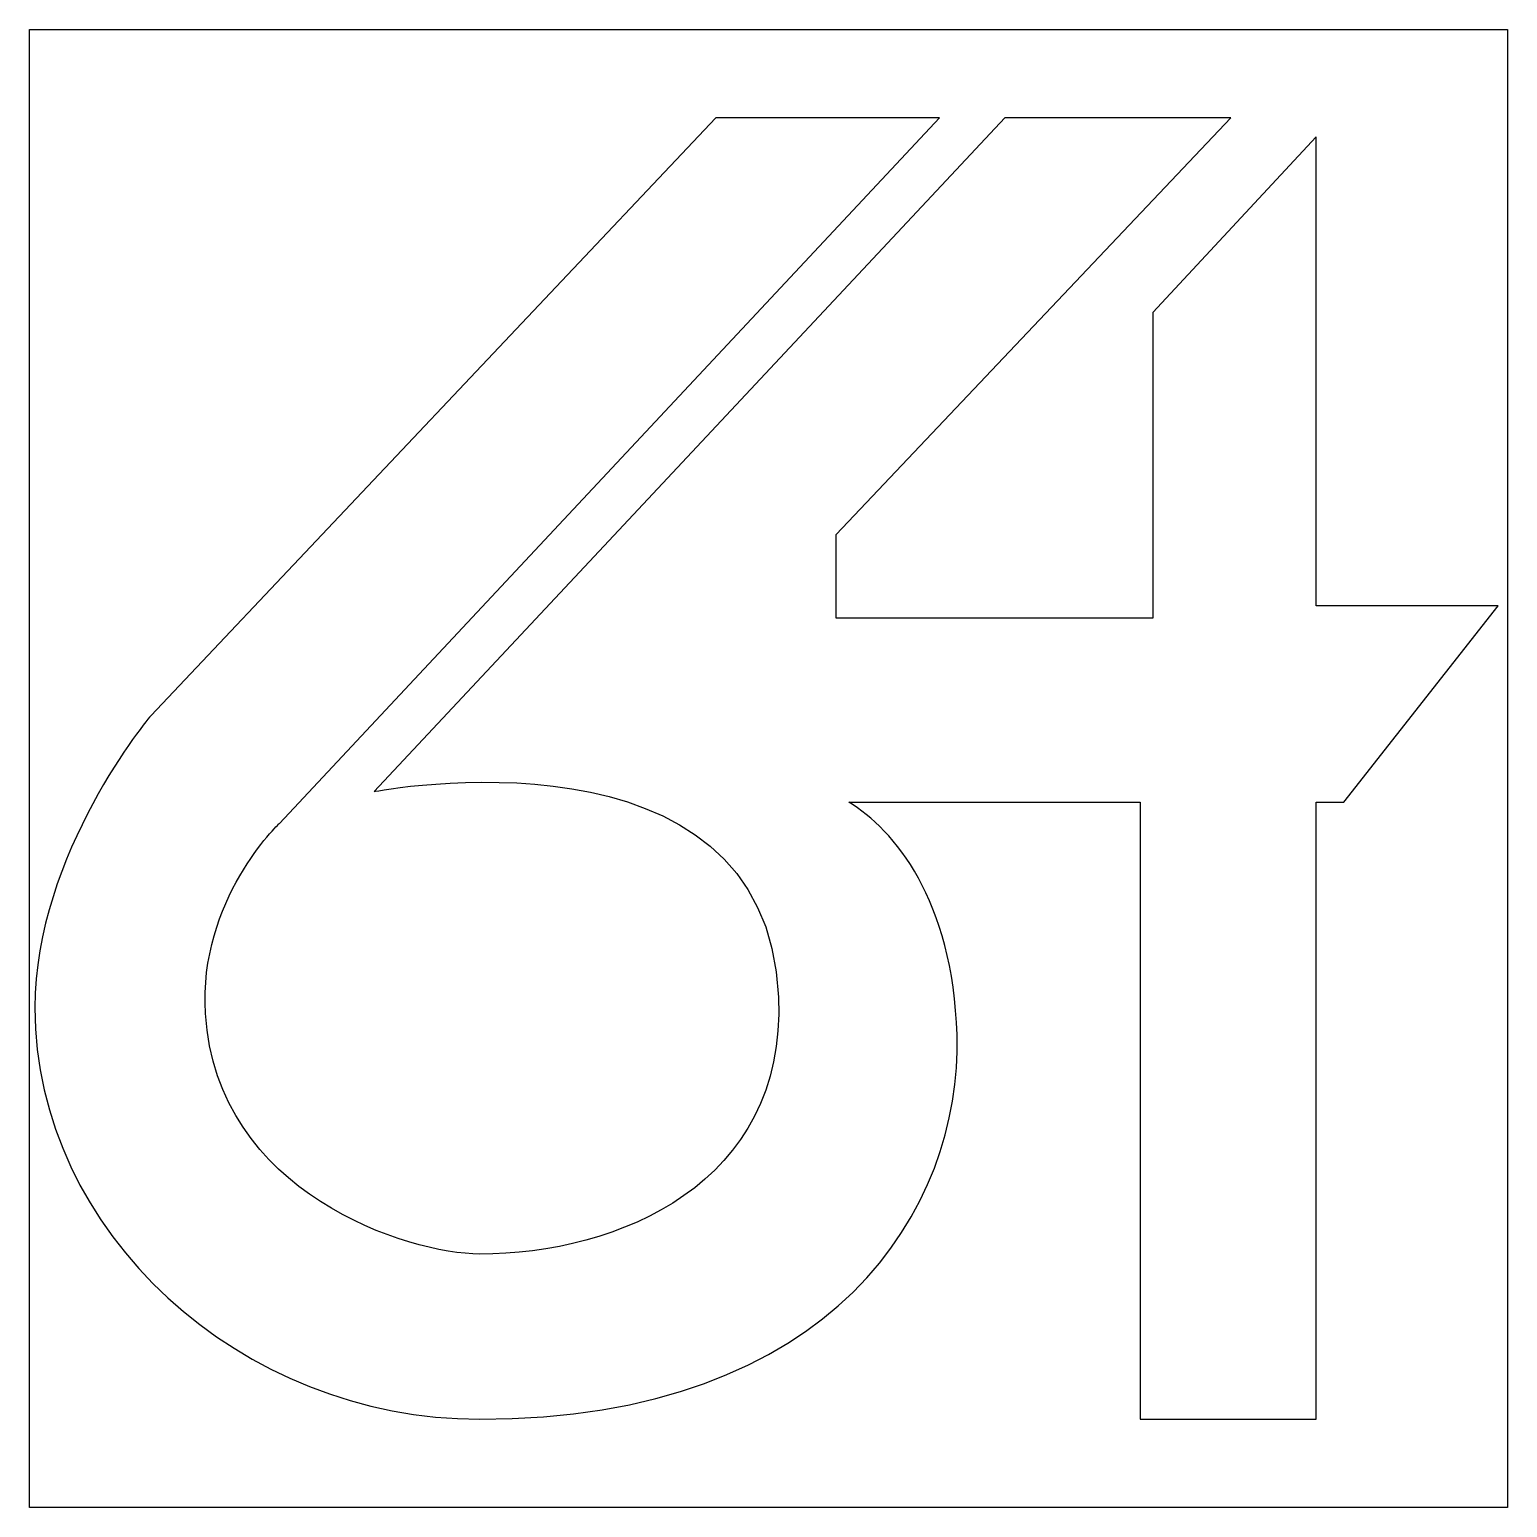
# Model space of a CAD drawing. Extents: x 286.4 to 343.1, y 447.9 to 504.6.
import ezdxf

# ---------------------------------------------------------------- set-up
doc = ezdxf.new("R2010")
doc.units = 0
doc.layers.get('0').update_dxf_attribs({"linetype": 'CONTINUOUS'})

msp = doc.modelspace()

# ---------------------------------------------------------------- linework, layer by layer
at = {"color": 7}
msp.add_lwpolyline([(286.410794, 504.596016), (343.103706, 504.596016), (343.103706, 447.903105), (286.410794, 447.903105)], close=True, dxfattribs=at)
for points in [[(312.738264, 501.210218), (291.057961, 478.273663)], [(295.997545, 474.142918), (321.314745, 501.210218), (312.738264, 501.210218)], [(317.837248, 474.955855), (329.015439, 474.955855), (329.015439, 451.288942), (335.761562, 451.288942), (335.761562, 474.955855), (336.831561, 474.952185), (342.747702, 482.483317), (335.761562, 482.483317), (335.761562, 500.4872), (329.497305, 493.741478), (329.497305, 482.013538), (317.35355, 482.013538), (317.35355, 485.230418), (332.492935, 501.210218), (323.82118, 501.210218), (299.636274, 475.368746)]]:
    msp.add_lwpolyline(points, dxfattribs=at)
for points in [[(291.057961, 478.273663), (291.057961, 478.273663), (286.616732, 473.010679), (286.616732, 467.070554)], [(299.636274, 475.368746), (299.636274, 475.368746), (314.680385, 478.273663), (315.138433, 467.483445)], [(321.988991, 466.026398), (321.838751, 471.210474), (319.574164, 473.915369), (317.837248, 474.955855)], [(293.159483, 466.85218), (292.888318, 471.21598), (295.997545, 474.142918), (295.997545, 474.142918)], [(315.138433, 467.483445), (315.444408, 460.311987), (308.985939, 457.623607), (303.679917, 457.623607)], [(286.616732, 467.070554), (286.616732, 458.451225), (294.524464, 451.288942), (303.678085, 451.288942)], [(303.679917, 457.623607), (300.981101, 457.623607), (293.586383, 459.919282), (293.159483, 466.85218)], [(303.678085, 451.288942), (317.265605, 451.288942), (322.179538, 459.385276), (321.988991, 466.026398)]]:
    msp.add_open_spline(points, degree=3, dxfattribs=at)

doc.saveas('drawing.dxf')
